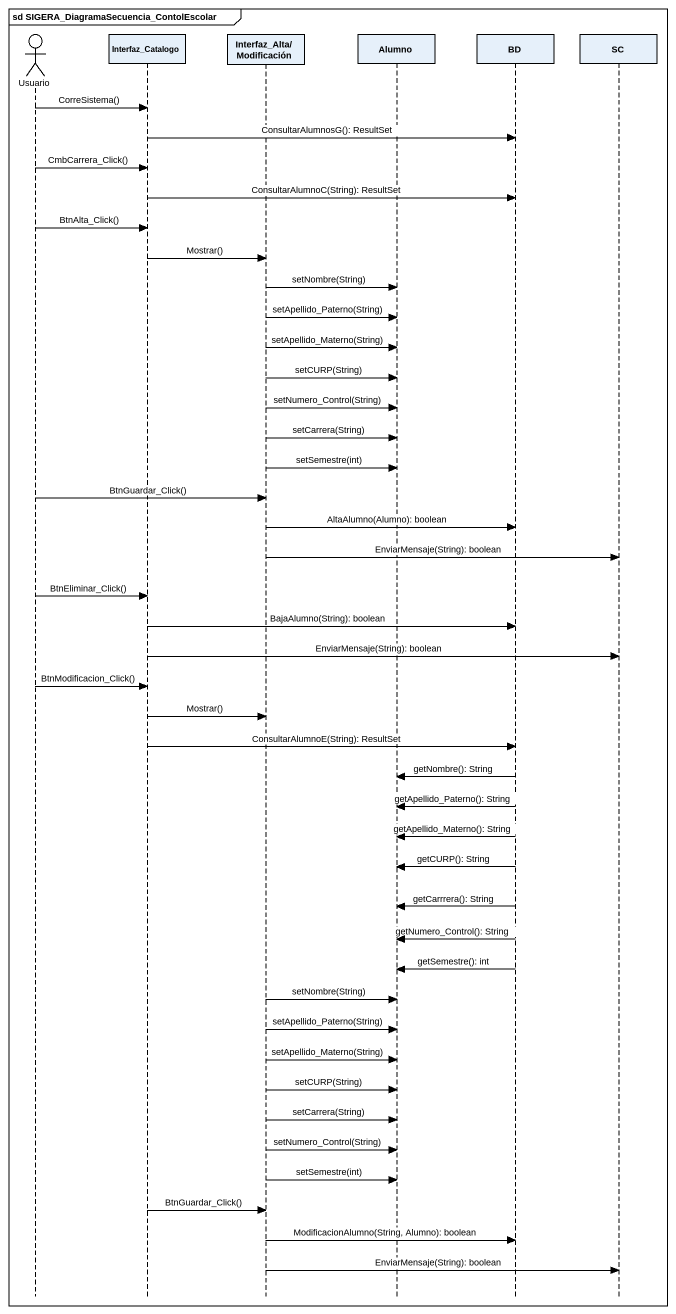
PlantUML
@startuml
mainframe sd SIGERA_DiagramaSecuencia_ContolEscolar
hide footbox
actor Usuario
participant Interfaz_Catalogo
participant "Interfaz_Alta/Modificación" as Interfaz_Alta_Modificación
participant Alumno
participant BD
participant SC

Usuario -> Interfaz_Catalogo : CorreSistema()
Interfaz_Catalogo -> BD : ConsultarAlumnosG(): ResultSet
Usuario -> Interfaz_Catalogo : CmbCarrera_Click()
Interfaz_Catalogo -> BD : ConsultarAlumnoC(String): ResultSet
Usuario -> Interfaz_Catalogo : BtnAlta_Click()
Interfaz_Catalogo -> Interfaz_Alta_Modificación : Mostrar()
Interfaz_Alta_Modificación -> Alumno : setNombre(String)
Interfaz_Alta_Modificación -> Alumno : setApellido_Paterno(String)
Interfaz_Alta_Modificación -> Alumno : setApellido_Materno(String)
Interfaz_Alta_Modificación -> Alumno : setCURP(String)
Interfaz_Alta_Modificación -> Alumno : setNumero_Control(String)
Interfaz_Alta_Modificación -> Alumno : setCarrera(String)
Interfaz_Alta_Modificación -> Alumno : setSemestre(int)
Usuario -> Interfaz_Alta_Modificación : BtnGuardar_Click()
Interfaz_Alta_Modificación -> BD : AltaAlumno(Alumno): boolean
Interfaz_Alta_Modificación -> SC : EnviarMensaje(String): boolean
Usuario -> Interfaz_Catalogo : BtnEliminar_Click()
Interfaz_Catalogo -> BD : BajaAlumno(String): boolean
Interfaz_Catalogo -> SC : EnviarMensaje(String): boolean
Usuario -> Interfaz_Catalogo : BtnModificacion_Click()
Interfaz_Catalogo -> Interfaz_Alta_Modificación : Mostrar()
Interfaz_Catalogo -> BD : ConsultarAlumnoE(String): ResultSet
BD -> Alumno : getNombre(): String
BD -> Alumno : getApellido_Paterno(): String
BD -> Alumno : getApellido_Materno(): String
BD -> Alumno : getCURP(): String
BD -> Alumno : getCarrrera(): String
BD -> Alumno : getNumero_Control(): String
BD -> Alumno : getSemestre(): int
Interfaz_Alta_Modificación -> Alumno : setNombre(String)
Interfaz_Alta_Modificación -> Alumno : setApellido_Paterno(String)
Interfaz_Alta_Modificación -> Alumno : setApellido_Materno(String)
Interfaz_Alta_Modificación -> Alumno : setCURP(String)
Interfaz_Alta_Modificación -> Alumno : setCarrera(String)
Interfaz_Alta_Modificación -> Alumno : setNumero_Control(String)
Interfaz_Alta_Modificación -> Alumno : setSemestre(int)
Interfaz_Catalogo -> Interfaz_Alta_Modificación : BtnGuardar_Click()
Interfaz_Alta_Modificación -> BD : ModificacionAlumno(String, Alumno): boolean
Interfaz_Alta_Modificación -> SC : EnviarMensaje(String): boolean
@enduml
